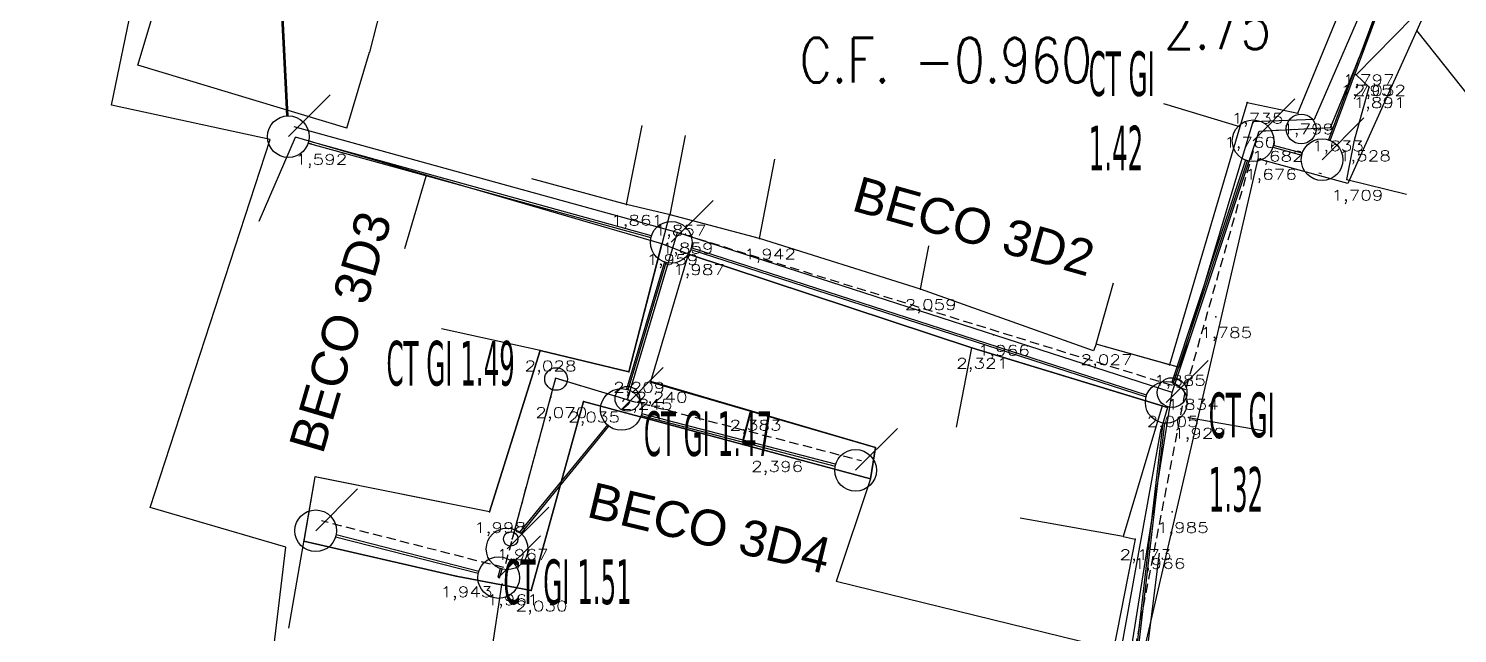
# Model space of a CAD drawing. Extents: x -160 to 364724, y -100 to 7353297.
# Drawn here: x 359186.83 to 359234.85, y 7352726.71 to 7352747.04 of the extents above; entities that cross this region are included whole.
import ezdxf
from ezdxf.enums import TextEntityAlignment as Align

# ---------------------------------------------------------------- set-up
doc = ezdxf.new("R2010")
doc.units = 0
doc.header["$LTSCALE"] = 5
for name, pattern in [('CENTER2', [1.125, 0.75, -0.125, 0.125, -0.125]), ('CONTINUO', [0]), ('DASHDOT2', [12.7, 6.35, -3.175, 0, -3.175]), ('HIDDEN2', [0.1875, 0.125, -0.0625])]:
    doc.linetypes.add(name, pattern=pattern)
for name, color, linetype in [('0-quadras', 6, 'Continuous'), ('ID_TRECHO_PV', 7, 'Continuous'), ('LIN - REDE EXISTENTE SECUNDÁRIA', 2, 'Continuous'), ('LT-COTAS', 7, 'CONTINUO'), ('ortofoto', 7, 'Continuous'), ('P_Eixo', 1, 'CENTER2'), ('PONTOS-AGUA_U', 7, 'Continuous'), ('PS_PONTOS_IDENTIFICACAO_LIN', 7, 'Continuous'), ('PS_PONTOS_IDENTIFICACAO_TXT', 7, 'Continuous'), ('TUBO_PE_80_NTS194_PN_12_5', 7, 'Continuous'), ('ZZ-Carimbo Texto', 7, 'Continuous')]:
    doc.layers.add(name, color=color, linetype=linetype)
doc.layers.add('LT-ALINHAMENTO-PREDIAL', color=4, linetype='DASHDOT2', lineweight=25)
doc.styles.add('1_0250 R200', font='verdana.ttf', dxfattribs={"width": 0.4, "height": 0.4})
doc.styles.add('CARIMBO', font='arial.ttf', dxfattribs={"height": 2})
doc.styles.add('ROMANS', font='ROMANS.shx', dxfattribs={"height": 2})
doc.styles.add('simplex', font='simplex.shx', dxfattribs={"width": 0.8})
doc.styles.get("Standard").update_dxf_attribs({"font": 'arial.ttf'})
picture_1 = doc.add_image_def('image1.tif', size_in_pixel=(14710, 13573))

# ---------------------------------------------------------------- blocks, each defined once
blk = doc.blocks.new('SIMB_PONTO')
at = {"color": 0}
blk.add_point((0, 0), dxfattribs=at)
for tag in ['COTA', 'PONTO', 'DESC']:
    blk.add_attdef(tag, (0, 0), '', height=1)
blk = doc.blocks.new('*U941', base_point=(550.6981, 290.3575))
blk.add_circle((550.6981, 290.3575), 0.14)
blk = doc.blocks.new('*U942', base_point=(550.6981, 290.3575))
blk.add_circle((550.6981, 290.3575), 0.14)
blk = doc.blocks.new('*U944', base_point=(550.6981, 290.3575))
blk.add_circle((550.6981, 290.3575), 0.14)
blk = doc.blocks.new('*U945', base_point=(550.6981, 290.3575))
blk.add_circle((550.6981, 290.3575), 0.14)
blk = doc.blocks.new('*U946', base_point=(550.6981, 290.3575))
blk.add_circle((550.6981, 290.3575), 0.14)
blk = doc.blocks.new('*U947', base_point=(550.6981, 290.3575))
blk.add_circle((550.6981, 290.3575), 0.14)
blk = doc.blocks.new('*U948', base_point=(550.6981, 290.3575))
blk.add_circle((550.6981, 290.3575), 0.14)
blk = doc.blocks.new('*U949', base_point=(550.6981, 290.3575))
blk.add_circle((550.6981, 290.3575), 0.14)
blk = doc.blocks.new('*U950', base_point=(550.6981, 290.3575))
blk.add_circle((550.6981, 290.3575), 0.14)
blk = doc.blocks.new('*U951', base_point=(550.6981, 290.3575))
blk.add_circle((550.6981, 290.3575), 0.14)

msp = doc.modelspace()

# ---------------------------------------------------------------- linework, layer by layer
at = {"layer": 'ID_TRECHO_PV'}
for p, q in [((359195.563, 7352743.409), (359196.97, 7352744.816)), ((359227.985, 7352743.269), (359229.392, 7352744.676)), ((359230.303, 7352742.633), (359231.71, 7352744.041)), ((359208.429, 7352739.859), (359209.836, 7352741.266)), ((359206.755, 7352734.24), (359208.162, 7352735.647)), ((359225.064, 7352734.479), (359226.471, 7352735.887)), ((359214.626, 7352732.195), (359216.033, 7352733.602)), ((359196.482, 7352730.164), (359197.889, 7352731.572)), ((359202.915, 7352729.554), (359204.322, 7352730.961)), ((359202.63, 7352728.592), (359204.037, 7352729.999))]:
    msp.add_line(p, q, dxfattribs=at)
at = {"layer": 'LIN - REDE EXISTENTE SECUNDÁRIA'}
for points in [[(359225.263, 7352734.808), (359228.184, 7352743.597), (359230.586, 7352743.714), (359232.614, 7352748.634), (359210.492, 7352761.652), (359195.684, 7352773.156)], [(359225.263, 7352734.808), (359208.628, 7352740.187), (359195.762, 7352743.738)], [(359208.628, 7352740.187), (359206.954, 7352734.568), (359204.54, 7352735.288), (359203.084, 7352729.89)]]:
    msp.add_lwpolyline(points, dxfattribs=at)
at = {"layer": 'LIN - REDE EXISTENTE SECUNDÁRIA', "flags": 128}
msp.add_lwpolyline([(359223.553, 7352724.036), (359225.263, 7352734.808)], dxfattribs=at)
at = {"layer": 'LIN - REDE EXISTENTE SECUNDÁRIA'}
for centre, radius in [((359229.6, 7352743.666), 0.5), ((359204.559, 7352735.264), 0.38), ((359225.263, 7352734.808), 0.5), ((359206.958, 7352734.6), 0.416), ((359203.035, 7352729.889), 0.244)]:
    msp.add_circle(centre, radius, dxfattribs=at)
at = {"layer": 'LT-ALINHAMENTO-PREDIAL', "color": 8, "flags": 128}
for points, elevation in [([(359227.781, 7352744.551), (359229.487, 7352744.193), (359231.294, 7352748.599), (359224.672, 7352752.326), (359224.791, 7352752.602), (359224.513, 7352752.777), (359222.568, 7352753.712), (359222.627, 7352753.871), (359217.042, 7352757.054), (359212.769, 7352759.422), (359209.518, 7352761.569), (359208.576, 7352762.484), (359205.113, 7352764.889), (359202.951, 7352766.441)], 1.735), ([(359231.14, 7352741.963), (359231.39, 7352743.29), (359231.885, 7352745.075), (359231.444, 7352745.487), (359234.188, 7352748.276), (359234.188, 7352748.276)], 1.709), ([(359197.523, 7352743.699), (359198.291, 7352746.251)], 1.735), ([(359227.781, 7352744.551), (359227.536, 7352743.743), (359225.174, 7352735.741), (359222.708, 7352736.437), (359222.62, 7352736.206), (359216.802, 7352738.287), (359211.398, 7352739.987), (359208.391, 7352740.786), (359206.932, 7352741.123), (359197.531, 7352743.696)], 1.735), ([(359227.536, 7352743.743), (359224.988, 7352744.516)], 1.735), ([(359206.932, 7352741.123), (359207.448, 7352743.785)], 1.735), ([(359194.577, 7352740.571), (359195.806, 7352743.386)], 1.592), ([(359224.934, 7352734.361), (359218.532, 7352736.313), (359209.013, 7352739.462), (359208.118, 7352739.802), (359195.806, 7352743.386)], 2.005), ([(359208.391, 7352740.786), (359208.907, 7352743.448)], 1.735), ([(359211.398, 7352739.987), (359211.914, 7352742.649)], 1.735), ([(359247.836, 7352718.683), (359247.836, 7352718.683), (359239.722, 7352719.394), (359239.758, 7352719.598), (359234.365, 7352720.316), (359234.461, 7352720.764), (359227.961, 7352721.892), (359225.615, 7352722.403), (359225.805, 7352723.862), (359224.17, 7352724.075), (359225.011, 7352730.754), (359225.264, 7352730.791), (359225.818, 7352733.966), (359226.729, 7352737.351), (359228.234, 7352742.668), (359231.14, 7352741.963)], 2.347), ([(359200.188, 7352742.064), (359199.465, 7352739.64)], 2.005), ([(359231.14, 7352741.963), (359233.139, 7352741.477)], 1.709), ([(359216.802, 7352738.287), (359217.318, 7352740.949)], 1.735), ([(359207.006, 7352735.507), (359208.118, 7352739.802)], 1.959), ([(359207.747, 7352735.179), (359209.013, 7352739.462)], 1.987), ([(359222.708, 7352736.437), (359223.291, 7352738.497)], 2.027), ([(359204.023, 7352736.225), (359200.713, 7352736.948)], 1.998), ([(359202.328, 7352730.796), (359204.023, 7352736.225), (359207.006, 7352735.507)], 1.998), ([(359218.016, 7352733.651), (359218.532, 7352736.313)], 2.005), ([(359207.742, 7352735.16), (359215.299, 7352732.959)], 2.24), ([(359215.126, 7352731.91), (359205.485, 7352734.508), (359203.722, 7352728.157), (359201.197, 7352728.636)], 2.396), ([(359224.934, 7352734.361), (359223.619, 7352729.97), (359224.021, 7352729.884), (359223.295, 7352726.17), (359222.414, 7352722.006), (359223.399, 7352721.72), (359222.979, 7352718.998), (359227.491, 7352718.501), (359227.419, 7352717.799), (359234.028, 7352716.544), (359234.081, 7352717.119), (359238.599, 7352715.957), (359240.612, 7352715.698), (359241.923, 7352715.407), (359246.878, 7352714.674), (359253.071, 7352714.116), (359258.684, 7352713.135), (359263.192, 7352712.751), (359263.202, 7352711.883), (359272.382, 7352711.113)], 2.005), ([(359225.818, 7352733.966), (359228.309, 7352733.532)], 2.347), ([(359215.299, 7352732.959), (359215.126, 7352731.91)], 2.24), ([(359202.328, 7352730.796), (359196.467, 7352731.974)], 1.998), ([(359215.126, 7352731.91), (359213.971, 7352728.463)], 2.24), ([(359223.619, 7352729.97), (359220.153, 7352730.59)], 2.005), ([(359201.197, 7352728.636), (359196.081, 7352729.82)], 1.943), ([(359202.724, 7352728.346), (359202.376, 7352726.038)], 2.396), ([(359223.295, 7352726.17), (359213.971, 7352728.463)], 2.005)]:
    msp.add_lwpolyline(points, dxfattribs=dict(at, elevation=elevation))
at = {"layer": 'LT-ALINHAMENTO-PREDIAL', "color": 8, "ltscale": 3, "flags": 128}
msp.add_lwpolyline([(359198.516, 7352754.706), (359199.761, 7352754.07), (359199.326, 7352753.22), (359199.957, 7352752.743), (359198.291, 7352746.251)], dxfattribs=at)
at = {"layer": 'LT-ALINHAMENTO-PREDIAL', "color": 8, "ltscale": 3, "elevation": 1.735, "flags": 128}
msp.add_lwpolyline([(359197.523, 7352743.699), (359190.505, 7352745.81), (359191.876, 7352750.368)], dxfattribs=at)
at = {"layer": 'LT-ALINHAMENTO-PREDIAL', "color": 8, "flags": 128}
msp.add_lwpolyline([(359196.456, 7352731.976), (359195.573, 7352726.895)], dxfattribs=at)
at = {"layer": 'PS_PONTOS_IDENTIFICACAO_LIN', "linetype": 'Continuous'}
msp.add_lwpolyline([(359233.473, 7352746.975), (359235.635, 7352744.256), (359249.468, 7352744.256)], dxfattribs=at)
at = {"layer": 'TUBO_PE_80_NTS194_PN_12_5', "linetype": 'Continuous'}
for points in [[(359194.981, 7352755.008), (359194.949, 7352755.007), (359195.497, 7352744.106), (359195.528, 7352744.108), (359195.559, 7352744.109), (359195.012, 7352755.01)], [(359232.171, 7352747.649), (359232.141, 7352747.66), (359230.518, 7352743.3), (359230.547, 7352743.289), (359230.577, 7352743.278), (359232.2, 7352747.639)], [(359229.628, 7352742.818), (359229.636, 7352742.849), (359228.668, 7352743.114), (359228.66, 7352743.084), (359228.652, 7352743.053), (359229.62, 7352742.788)], [(359227.765, 7352742.605), (359227.735, 7352742.615), (359225.255, 7352735.153), (359225.285, 7352735.143), (359225.315, 7352735.133), (359227.794, 7352742.595)], [(359208.229, 7352739.188), (359208.199, 7352739.197), (359206.925, 7352734.919), (359206.955, 7352734.91), (359206.985, 7352734.901), (359208.259, 7352739.179)], [(359224.983, 7352733.785), (359224.952, 7352733.788), (359223.832, 7352724.194), (359223.863, 7352724.19), (359223.895, 7352724.187), (359225.014, 7352733.781)], [(359201.952, 7352728.765), (359201.96, 7352728.796), (359197.167, 7352730.022), (359197.159, 7352729.991), (359197.152, 7352729.961), (359201.944, 7352728.735)], [(359202.716, 7352728.883), (359202.686, 7352728.892), (359202.6, 7352728.601), (359202.63, 7352728.592), (359202.66, 7352728.583), (359202.747, 7352728.874)]]:
    msp.add_lwpolyline(points, close=True, dxfattribs=at)

# ---------------------------------------------------------------- block references
at = {"layer": 'LT-COTAS'}
ref = msp.add_blockref('SIMB_PONTO', (359231.516, 7352745.843, 1.797), dxfattribs=at)
ref.add_attrib('COTA', '1,797', dxfattribs={"layer": '0', "color": 8, "height": 0.35, "style": 'simplex', "width": 1.3125, "flags": 8}).set_placement((359230.991, 7352745.143), (359232.741, 7352745.143), align=Align.FIT)
for p in [(359231.516, 7352745.843, 1.797), (359231.444, 7352745.487, 1.795), (359231.898, 7352745.485, 2.032), (359231.885, 7352745.075, 1.891), (359227.781, 7352744.551, 1.735), (359229.487, 7352744.193, 1.799), (359227.536, 7352743.743, 1.76), (359228.461, 7352743.274, 1.682), (359230.484, 7352743.623, 1.633), (359231.39, 7352743.29, 1.528), (359196.32, 7352743.167, 1.592), (359228.234, 7352742.668, 1.676), (359231.14, 7352741.963, 1.709), (359206.932, 7352741.123, 1.861), (359208.391, 7352740.786, 1.857), (359208.628, 7352740.187, 1.859), (359211.398, 7352739.987, 1.942), (359208.118, 7352739.802, 1.959), (359209.013, 7352739.462, 1.987), (359226.729, 7352737.351, 1.785), (359219.256, 7352736.752, 1.966), (359204.023, 7352736.225, 2.028), (359218.532, 7352736.313, 2.321), (359222.708, 7352736.437, 2.027), (359225.174, 7352735.741, 1.885), (359207.006, 7352735.507, 2.209), (359207.754, 7352735.172, 2.24), (359204.387, 7352734.658, 2.07), (359207.25, 7352734.935, 2.245), (359225.608, 7352734.934, 1.834), (359205.485, 7352734.508, 2.035), (359210.914, 7352734.236, 2.383), (359224.934, 7352734.361, 2.005), (359225.818, 7352733.966, 1.92), (359211.639, 7352732.85, 2.396), (359202.328, 7352730.796, 1.998), (359225.27, 7352730.797, 1.985), (359203.084, 7352729.89, 1.967), (359224.021, 7352729.884, 2.173), (359224.486, 7352729.587, 1.966), (359201.197, 7352728.636, 1.943), (359202.746, 7352728.368, 1.961), (359203.722, 7352728.157, 2.03)]:
    msp.add_blockref('SIMB_PONTO', p, dxfattribs=at)
ref = msp.add_blockref('SIMB_PONTO', (359231.444, 7352745.487, 1.795), dxfattribs=at)
ref.add_attrib('COTA', '1,795', dxfattribs={"layer": '0', "color": 8, "height": 0.35, "style": 'simplex', "width": 1.3125, "flags": 8}).set_placement((359230.919, 7352744.787), (359232.669, 7352744.787), align=Align.FIT)
ref = msp.add_blockref('SIMB_PONTO', (359231.898, 7352745.485, 2.032), dxfattribs=at)
ref.add_attrib('COTA', '2,032', dxfattribs={"layer": '0', "color": 8, "height": 0.35, "style": 'simplex', "width": 1.25, "flags": 8}).set_placement((359231.373, 7352744.785), (359233.123, 7352744.785), align=Align.FIT)
ref = msp.add_blockref('SIMB_PONTO', (359231.885, 7352745.075, 1.891), dxfattribs=at)
ref.add_attrib('COTA', '1,891', dxfattribs={"layer": '0', "color": 8, "height": 0.35, "style": 'simplex', "width": 1.478873, "flags": 8}).set_placement((359231.36, 7352744.375), (359233.11, 7352744.375), align=Align.FIT)
ref = msp.add_blockref('SIMB_PONTO', (359227.781, 7352744.551, 1.735), dxfattribs=at)
ref.add_attrib('COTA', '1,735', dxfattribs={"layer": '0', "color": 8, "height": 0.35, "style": 'simplex', "width": 1.3125, "flags": 8}).set_placement((359227.256, 7352743.851), (359229.006, 7352743.851), align=Align.FIT)
ref = msp.add_blockref('SIMB_PONTO', (359229.487, 7352744.193, 1.799), dxfattribs=at)
ref.add_attrib('COTA', '1,799', dxfattribs={"layer": '0', "color": 8, "height": 0.35, "style": 'simplex', "width": 1.329114, "flags": 8}).set_placement((359228.962, 7352743.493), (359230.712, 7352743.493), align=Align.FIT)
ref = msp.add_blockref('SIMB_PONTO', (359227.536, 7352743.743, 1.76), dxfattribs=at)
ref.add_attrib('COTA', '1,760', dxfattribs={"layer": '0', "color": 8, "height": 0.35, "style": 'simplex', "width": 1.3125, "flags": 8}).set_placement((359227.011, 7352743.043), (359228.761, 7352743.043), align=Align.FIT)
ref = msp.add_blockref('SIMB_PONTO', (359228.461, 7352743.274, 1.682), dxfattribs=at)
ref.add_attrib('COTA', '1,682', dxfattribs={"layer": '0', "color": 8, "height": 0.35, "style": 'simplex', "width": 1.3125, "flags": 8}).set_placement((359227.936, 7352742.574), (359229.686, 7352742.574), align=Align.FIT)
ref = msp.add_blockref('SIMB_PONTO', (359230.484, 7352743.623, 1.633), dxfattribs=at)
ref.add_attrib('COTA', '1,633', dxfattribs={"layer": '0', "color": 8, "height": 0.35, "style": 'simplex', "width": 1.3125, "flags": 8}).set_placement((359229.959, 7352742.923), (359231.709, 7352742.923), align=Align.FIT)
ref = msp.add_blockref('SIMB_PONTO', (359231.39, 7352743.29, 1.528), dxfattribs=at)
ref.add_attrib('COTA', '1,528', dxfattribs={"layer": '0', "color": 8, "height": 0.35, "style": 'simplex', "width": 1.3125, "flags": 8}).set_placement((359230.865, 7352742.59), (359232.615, 7352742.59), align=Align.FIT)
ref = msp.add_blockref('SIMB_PONTO', (359196.32, 7352743.167, 1.592), dxfattribs=at)
ref.add_attrib('COTA', '1,592', dxfattribs={"layer": '0', "color": 8, "height": 0.35, "style": 'simplex', "width": 1.3125, "flags": 8}).set_placement((359195.795, 7352742.467), (359197.545, 7352742.467), align=Align.FIT)
ref = msp.add_blockref('SIMB_PONTO', (359228.234, 7352742.668, 1.676), dxfattribs=at)
ref.add_attrib('COTA', '1,676', dxfattribs={"layer": '0', "color": 8, "height": 0.35, "style": 'simplex', "width": 1.329114, "flags": 8}).set_placement((359227.709, 7352741.968), (359229.459, 7352741.968), align=Align.FIT)
ref = msp.add_blockref('SIMB_PONTO', (359231.14, 7352741.963, 1.709), dxfattribs=at)
ref.add_attrib('COTA', '1,709', dxfattribs={"layer": '0', "color": 8, "height": 0.35, "style": 'simplex', "width": 1.329114, "flags": 8}).set_placement((359230.615, 7352741.263), (359232.365, 7352741.263), align=Align.FIT)
ref = msp.add_blockref('SIMB_PONTO', (359206.932, 7352741.123, 1.861), dxfattribs=at)
ref.add_attrib('COTA', '1,861', dxfattribs={"layer": '0', "color": 8, "height": 0.35, "style": 'simplex', "width": 1.478873, "flags": 8}).set_placement((359206.407, 7352740.423), (359208.157, 7352740.423), align=Align.FIT)
ref = msp.add_blockref('SIMB_PONTO', (359208.391, 7352740.786, 1.857), dxfattribs=at)
ref.add_attrib('COTA', '1,857', dxfattribs={"layer": '0', "color": 8, "height": 0.35, "style": 'simplex', "width": 1.3125, "flags": 8}).set_placement((359207.866, 7352740.086), (359209.616, 7352740.086), align=Align.FIT)
ref = msp.add_blockref('SIMB_PONTO', (359208.628, 7352740.187, 1.859), dxfattribs=at)
ref.add_attrib('COTA', '1,859', dxfattribs={"layer": '0', "color": 8, "height": 0.35, "style": 'simplex', "width": 1.329114, "flags": 8}).set_placement((359208.103, 7352739.487), (359209.853, 7352739.487), align=Align.FIT)
ref = msp.add_blockref('SIMB_PONTO', (359211.398, 7352739.987, 1.942), dxfattribs=at)
ref.add_attrib('COTA', '1,942', dxfattribs={"layer": '0', "color": 8, "height": 0.35, "style": 'simplex', "width": 1.3125, "flags": 8}).set_placement((359210.873, 7352739.287), (359212.623, 7352739.287), align=Align.FIT)
ref = msp.add_blockref('SIMB_PONTO', (359208.118, 7352739.802, 1.959), dxfattribs=at)
ref.add_attrib('COTA', '1,959', dxfattribs={"layer": '0', "color": 8, "height": 0.35, "style": 'simplex', "width": 1.329114, "flags": 8}).set_placement((359207.593, 7352739.102), (359209.343, 7352739.102), align=Align.FIT)
ref = msp.add_blockref('SIMB_PONTO', (359209.013, 7352739.462, 1.987), dxfattribs=at)
ref.add_attrib('COTA', '1,987', dxfattribs={"layer": '0', "color": 8, "height": 0.35, "style": 'simplex', "width": 1.3125, "flags": 8}).set_placement((359208.488, 7352738.762), (359210.238, 7352738.762), align=Align.FIT)
ref = msp.add_blockref('SIMB_PONTO', (359226.729, 7352737.351, 1.785), dxfattribs=at)
ref.add_attrib('COTA', '1,785', dxfattribs={"layer": '0', "color": 8, "height": 0.35, "style": 'simplex', "width": 1.3125, "flags": 8}).set_placement((359226.204, 7352736.651), (359227.954, 7352736.651), align=Align.FIT)
ref = msp.add_blockref('SIMB_PONTO', (359219.256, 7352736.752, 1.966), dxfattribs=at)
ref.add_attrib('COTA', '1,966', dxfattribs={"layer": '0', "color": 8, "height": 0.35, "style": 'simplex', "width": 1.329114, "flags": 8}).set_placement((359218.731, 7352736.052), (359220.481, 7352736.052), align=Align.FIT)
ref = msp.add_blockref('SIMB_PONTO', (359204.023, 7352736.225, 2.028), dxfattribs=at)
ref.add_attrib('COTA', '2,028', dxfattribs={"layer": '0', "color": 8, "height": 0.35, "style": 'simplex', "width": 1.25, "flags": 8}).set_placement((359203.498, 7352735.525), (359205.248, 7352735.525), align=Align.FIT)
ref = msp.add_blockref('SIMB_PONTO', (359218.532, 7352736.313, 2.321), dxfattribs=at)
ref.add_attrib('COTA', '2,321', dxfattribs={"layer": '0', "color": 8, "height": 0.35, "style": 'simplex', "width": 1.4, "flags": 8}).set_placement((359218.007, 7352735.613), (359219.757, 7352735.613), align=Align.FIT)
ref = msp.add_blockref('SIMB_PONTO', (359222.708, 7352736.437, 2.027), dxfattribs=at)
ref.add_attrib('COTA', '2,027', dxfattribs={"layer": '0', "color": 8, "height": 0.35, "style": 'simplex', "width": 1.25, "flags": 8}).set_placement((359222.183, 7352735.737), (359223.933, 7352735.737), align=Align.FIT)
ref = msp.add_blockref('SIMB_PONTO', (359225.174, 7352735.741, 1.885), dxfattribs=at)
ref.add_attrib('COTA', '1,885', dxfattribs={"layer": '0', "color": 8, "height": 0.35, "style": 'simplex', "width": 1.3125, "flags": 8}).set_placement((359224.649, 7352735.041), (359226.399, 7352735.041), align=Align.FIT)
ref = msp.add_blockref('SIMB_PONTO', (359207.006, 7352735.507, 2.209), dxfattribs=at)
ref.add_attrib('COTA', '2,209', dxfattribs={"layer": '0', "color": 8, "height": 0.35, "style": 'simplex', "width": 1.26506, "flags": 8}).set_placement((359206.481, 7352734.807), (359208.231, 7352734.807), align=Align.FIT)
ref = msp.add_blockref('SIMB_PONTO', (359207.754, 7352735.172, 2.24), dxfattribs=at)
ref.add_attrib('COTA', '2,240', dxfattribs={"layer": '0', "color": 8, "height": 0.35, "style": 'simplex', "width": 1.25, "flags": 8}).set_placement((359207.229, 7352734.472), (359208.979, 7352734.472), align=Align.FIT)
ref = msp.add_blockref('SIMB_PONTO', (359204.387, 7352734.658, 2.07), dxfattribs=at)
ref.add_attrib('COTA', '2,070', dxfattribs={"layer": '0', "color": 8, "height": 0.35, "style": 'simplex', "width": 1.25, "flags": 8}).set_placement((359203.862, 7352733.958), (359205.612, 7352733.958), align=Align.FIT)
ref = msp.add_blockref('SIMB_PONTO', (359207.25, 7352734.935, 2.245), dxfattribs=at)
ref.add_attrib('COTA', '2,245', dxfattribs={"layer": '0', "color": 8, "height": 0.35, "style": 'simplex', "width": 1.25, "flags": 8}).set_placement((359206.725, 7352734.235), (359208.475, 7352734.235), align=Align.FIT)
ref = msp.add_blockref('SIMB_PONTO', (359225.608, 7352734.934, 1.834), dxfattribs=at)
ref.add_attrib('COTA', '1,834', dxfattribs={"layer": '0', "color": 8, "height": 0.35, "style": 'simplex', "width": 1.296296, "flags": 8}).set_placement((359225.083, 7352734.234), (359226.833, 7352734.234), align=Align.FIT)
ref = msp.add_blockref('SIMB_PONTO', (359205.485, 7352734.508, 2.035), dxfattribs=at)
ref.add_attrib('COTA', '2,035', dxfattribs={"layer": '0', "color": 8, "height": 0.35, "style": 'simplex', "width": 1.25, "flags": 8}).set_placement((359204.96, 7352733.808), (359206.71, 7352733.808), align=Align.FIT)
ref = msp.add_blockref('SIMB_PONTO', (359210.914, 7352734.236, 2.383), dxfattribs=at)
ref.add_attrib('COTA', '2,383', dxfattribs={"layer": '0', "color": 8, "height": 0.35, "style": 'simplex', "width": 1.25, "flags": 8}).set_placement((359210.389, 7352733.536), (359212.139, 7352733.536), align=Align.FIT)
ref = msp.add_blockref('SIMB_PONTO', (359224.934, 7352734.361, 2.005), dxfattribs=at)
ref.add_attrib('COTA', '2,005', dxfattribs={"layer": '0', "color": 8, "height": 0.35, "style": 'simplex', "width": 1.25, "flags": 8}).set_placement((359224.409, 7352733.661), (359226.159, 7352733.661), align=Align.FIT)
ref = msp.add_blockref('SIMB_PONTO', (359225.818, 7352733.966, 1.92), dxfattribs=at)
ref.add_attrib('COTA', '1,920', dxfattribs={"layer": '0', "color": 8, "height": 0.35, "style": 'simplex', "width": 1.3125, "flags": 8}).set_placement((359225.293, 7352733.266), (359227.043, 7352733.266), align=Align.FIT)
ref = msp.add_blockref('SIMB_PONTO', (359202.328, 7352730.796, 1.998), dxfattribs=at)
ref.add_attrib('COTA', '1,998', dxfattribs={"layer": '0', "color": 8, "height": 0.35, "style": 'simplex', "width": 1.3125, "flags": 8}).set_placement((359201.803, 7352730.096), (359203.553, 7352730.096), align=Align.FIT)
ref = msp.add_blockref('SIMB_PONTO', (359225.27, 7352730.797, 1.985), dxfattribs=at)
ref.add_attrib('COTA', '1,985', dxfattribs={"layer": '0', "color": 8, "height": 0.35, "style": 'simplex', "width": 1.3125, "flags": 8}).set_placement((359224.745, 7352730.097), (359226.495, 7352730.097), align=Align.FIT)
ref = msp.add_blockref('SIMB_PONTO', (359203.084, 7352729.89, 1.967), dxfattribs=at)
ref.add_attrib('COTA', '1,967', dxfattribs={"layer": '0', "color": 8, "height": 0.35, "style": 'simplex', "width": 1.3125, "flags": 8}).set_placement((359202.559, 7352729.19), (359204.309, 7352729.19), align=Align.FIT)
ref = msp.add_blockref('SIMB_PONTO', (359224.021, 7352729.884, 2.173), dxfattribs=at)
ref.add_attrib('COTA', '2,173', dxfattribs={"layer": '0', "color": 8, "height": 0.35, "style": 'simplex', "width": 1.3125, "flags": 8}).set_placement((359223.496, 7352729.184), (359225.246, 7352729.184), align=Align.FIT)
ref = msp.add_blockref('SIMB_PONTO', (359224.486, 7352729.587, 1.966), dxfattribs=at)
ref.add_attrib('COTA', '1,966', dxfattribs={"layer": '0', "color": 8, "height": 0.35, "style": 'simplex', "width": 1.329114, "flags": 8}).set_placement((359223.961, 7352728.887), (359225.711, 7352728.887), align=Align.FIT)
ref = msp.add_blockref('SIMB_PONTO', (359201.197, 7352728.636, 1.943), dxfattribs=at)
ref.add_attrib('COTA', '1,943', dxfattribs={"layer": '0', "color": 8, "height": 0.35, "style": 'simplex', "width": 1.3125, "flags": 8}).set_placement((359200.672, 7352727.936), (359202.422, 7352727.936), align=Align.FIT)
ref = msp.add_blockref('SIMB_PONTO', (359202.746, 7352728.368, 1.961), dxfattribs=at)
ref.add_attrib('COTA', '1,961', dxfattribs={"layer": '0', "color": 8, "height": 0.35, "style": 'simplex', "width": 1.478873, "flags": 8}).set_placement((359202.221, 7352727.668), (359203.971, 7352727.668), align=Align.FIT)
ref = msp.add_blockref('SIMB_PONTO', (359203.722, 7352728.157, 2.03), dxfattribs=at)
ref.add_attrib('COTA', '2,030', dxfattribs={"layer": '0', "color": 8, "height": 0.35, "style": 'simplex', "width": 1.25, "flags": 8}).set_placement((359203.197, 7352727.457), (359204.947, 7352727.457), align=Align.FIT)
at = {"layer": 'PONTOS-AGUA_U', "xscale": 5, "yscale": 5, "zscale": 5}
for name, p in [('*U944', (359195.563, 7352743.409)), ('*U942', (359227.985, 7352743.269)), ('*U941', (359230.303, 7352742.633)), ('*U945', (359208.429, 7352739.859)), ('*U951', (359225.064, 7352734.479)), ('*U946', (359206.755, 7352734.24)), ('*U949', (359196.482, 7352730.164)), ('*U948', (359202.915, 7352729.554)), ('*U947', (359202.63, 7352728.592))]:
    msp.add_blockref(name, p, dxfattribs=at)

# ---------------------------------------------------------------- texts
at = {"layer": 'LIN - REDE EXISTENTE SECUNDÁRIA', "char_height": 1.5, "width": 2.69755, "attachment_point": 1, "style": '1_0250 R200'}
for s, insert in [('CT GI 1.42', (359222.46, 7352746.276)), ('CT GI 1.32', (359226.493, 7352734.808))]:
    msp.add_mtext(s, dxfattribs=dict(at, insert=insert))
at = {"layer": 'LIN - REDE EXISTENTE SECUNDÁRIA', "char_height": 1.5, "attachment_point": 1, "style": '1_0250 R200'}
for s, width, gutter_width, insert in [('CT GI 1.49', 5.02242, 2, (359198.859, 7352736.545)), ('CT GI 1.47', 5.4842, 2, (359207.509, 7352734.179)), ('CT GI 1.51', 4.43463, 2.727, (359202.789, 7352729.199))]:
    msp.add_mtext_dynamic_manual_height_columns(s, width=width, gutter_width=gutter_width, heights=[0], dxfattribs=dict(at, insert=insert))
at = {"layer": 'PS_PONTOS_IDENTIFICACAO_TXT', "style": 'ROMANS', "width": 0.8}
for s, p in [('2.75', (359224.99, 7352746.349)), ('C.F. -0.960', (359212.747, 7352745.224))]:
    msp.add_text(s, height=1.5, dxfattribs=at).set_placement(p)

# ---------------------------------------------------------------- next in the draw order: wipeouts: each hides what was drawn before it
at = {"linetype": 'Continuous', "ltscale": 4}
for points in [[(359214.044, 7352740.597), (359222.422, 7352738.248), (359222.984, 7352740.253), (359214.606, 7352742.602)], [(359197.058, 7352732.291), (359199.572, 7352740.863), (359197.573, 7352741.449), (359195.059, 7352732.877)], [(359205.153, 7352730.282), (359213.615, 7352728.254), (359214.101, 7352730.279), (359205.639, 7352732.308)]]:
    msp.add_wipeout(points, dxfattribs=at).dxf.layer = 'ZZ-Carimbo Texto'

# ---------------------------------------------------------------- next in the draw order: wipeouts: each hides what was drawn before it
for points in [[(359214.044, 7352740.597), (359222.422, 7352738.248), (359222.984, 7352740.253), (359214.606, 7352742.602)], [(359197.058, 7352732.291), (359199.572, 7352740.863), (359197.573, 7352741.449), (359195.059, 7352732.877)], [(359205.153, 7352730.282), (359213.615, 7352728.254), (359214.101, 7352730.279), (359205.639, 7352732.308)]]:
    msp.add_wipeout(points, dxfattribs=at).dxf.layer = 'ZZ-Carimbo Texto'

# ---------------------------------------------------------------- next in the draw order: linework, layer by layer
at = {"layer": '0-quadras', "color": 5, "lineweight": 30, "ltscale": 0.3}
msp.add_lwpolyline([(359256.58, 7352757.24), (359238.726, 7352768.343), (359236.997, 7352765.233), (359228.087, 7352770.379), (359224.388, 7352765.295), (359214.183, 7352771.489), (359208.665, 7352764.216), (359234.097, 7352748.336), (359231.168, 7352741.834), (359228.147, 7352742.666), (359223.799, 7352723.913), (359223.935, 7352722.251), (359236.923, 7352718.896), (359272.371, 7352716.36), (359273.833, 7352731.47), (359276.03, 7352748.378)], close=True, dxfattribs=at)
for points in [[(359193.564, 7352713.594), (359195.482, 7352729.616), (359190.919, 7352730.941), (359194.956, 7352743.318), (359189.623, 7352744.465), (359191.074, 7352751.518)], [(359232.04, 7352748.611), (359230.032, 7352743.989), (359227.981, 7352743.905), (359225.509, 7352735.646), (359222.708, 7352736.437), (359222.62, 7352736.206), (359216.802, 7352738.287), (359211.398, 7352739.987), (359208.391, 7352740.786), (359208.374, 7352740.79), (359207.006, 7352735.507), (359204.023, 7352736.225), (359202.328, 7352730.796), (359196.456, 7352731.976), (359196.081, 7352729.82), (359201.197, 7352728.636), (359203.722, 7352728.157), (359205.485, 7352734.508), (359215.126, 7352731.91), (359215.299, 7352732.959), (359207.747, 7352735.179), (359209.013, 7352739.462), (359218.532, 7352736.313), (359225.109, 7352734.308), (359224.857, 7352733.467), (359222.726, 7352721.624)]]:
    msp.add_lwpolyline(points, dxfattribs=at)
at = {"layer": 'P_Eixo', "color": 1, "linetype": 'HIDDEN2', "ltscale": 0.5}
msp.add_line((359225.721, 7352734.903, 2.195), (359208.628, 7352740.187), dxfattribs=at)
at = {"layer": 'P_Eixo', "color": 1, "linetype": 'HIDDEN2', "ltscale": 0.5, "elevation": 2.195, "flags": 128}
msp.add_lwpolyline([(359277.925, 7352713.464), (359249.063, 7352716.364), (359223.58, 7352720.225), (359223.153, 7352721.746), (359225.721, 7352734.903), (359228.184, 7352743.597), (359230.586, 7352743.714), (359232.614, 7352748.634), (359207.086, 7352764.298)], dxfattribs=at)
at = {"layer": 'P_Eixo', "color": 1, "linetype": 'HIDDEN2', "ltscale": 0.5, "flags": 128}
for points in [[(359208.628, 7352740.187), (359206.954, 7352734.568), (359204.54, 7352735.288), (359203.084, 7352729.89), (359202.829, 7352728.92), (359196.681, 7352730.493)], [(359206.954, 7352734.568), (359214.825, 7352732.523)]]:
    msp.add_lwpolyline(points, dxfattribs=at)

# ---------------------------------------------------------------- next in the draw order: block references
at = {"layer": 'LT-COTAS'}
ref = msp.add_blockref('SIMB_PONTO', (359216.802, 7352738.287, 2.059), dxfattribs=at)
ref.add_attrib('COTA', '2,059', dxfattribs={"layer": '0', "color": 8, "height": 0.35, "style": 'simplex', "width": 1.26506, "flags": 8}).set_placement((359216.277, 7352737.587), (359218.027, 7352737.587), align=Align.FIT)
msp.add_blockref('SIMB_PONTO', (359216.802, 7352738.287, 2.059), dxfattribs=at)
ref = msp.add_blockref('SIMB_PONTO', (359211.639, 7352732.85, 2.396), dxfattribs=at)
ref.add_attrib('COTA', '2,396', dxfattribs={"layer": '0', "color": 8, "height": 0.35, "style": 'simplex', "width": 1.26506, "flags": 8}).set_placement((359211.114, 7352732.15), (359212.864, 7352732.15), align=Align.FIT)
at = {"layer": 'PONTOS-AGUA_U', "xscale": 5, "yscale": 5, "zscale": 5}
msp.add_blockref('*U950', (359214.626, 7352732.195), dxfattribs=at)

# ---------------------------------------------------------------- next in the draw order: texts
at = {"layer": 'ZZ-Carimbo Texto', "linetype": 'Continuous', "ltscale": 4, "style": 'CARIMBO'}
for s, rotation, p in [('BECO 3D2', 344.3386, (359218.603, 7352740.4)), ('BECO 3D3', 73.6554, (359197.309, 7352736.847)), ('BECO 3D4', 346.5194, (359209.717, 7352730.259))]:
    msp.add_text(s, height=1.2, rotation=rotation, dxfattribs=at).set_placement(p, align=Align.MIDDLE_CENTER)

# ---------------------------------------------------------------- next in the draw order: pictures from other files: only their frames are drawn
image = msp.add_image(picture_1, insert=(359073.892, 7352258.636), size_in_units=(734.398, 677.634), dxfattribs=dict(fade=70))
image.dxf.flags = 14
at = {"layer": 'ortofoto'}
image = msp.add_image(picture_1, insert=(359073.892, 7352258.636), size_in_units=(734.398, 677.634), dxfattribs=dict(at, fade=29))
image.dxf.flags = 14

# ---------------------------------------------------------------- next in the draw order: wipeouts: each hides what was drawn before it
at = {"linetype": 'Continuous', "ltscale": 4}
for points in [[(359214.044, 7352740.597), (359222.422, 7352738.248), (359222.984, 7352740.253), (359214.606, 7352742.602)], [(359197.058, 7352732.291), (359199.572, 7352740.863), (359197.573, 7352741.449), (359195.059, 7352732.877)], [(359205.153, 7352730.282), (359213.615, 7352728.254), (359214.101, 7352730.279), (359205.639, 7352732.308)]]:
    msp.add_wipeout(points, dxfattribs=at).dxf.layer = 'ZZ-Carimbo Texto'

# ---------------------------------------------------------------- next in the draw order: wipeouts: each hides what was drawn before it
for points in [[(359214.044, 7352740.597), (359222.422, 7352738.248), (359222.984, 7352740.253), (359214.606, 7352742.602)], [(359197.058, 7352732.291), (359199.572, 7352740.863), (359197.573, 7352741.449), (359195.059, 7352732.877)], [(359205.153, 7352730.282), (359213.615, 7352728.254), (359214.101, 7352730.279), (359205.639, 7352732.308)]]:
    msp.add_wipeout(points, dxfattribs=at).dxf.layer = 'ZZ-Carimbo Texto'

# ---------------------------------------------------------------- next in the draw order: linework, layer by layer
at = {"layer": 'TUBO_PE_80_NTS194_PN_12_5', "linetype": 'Continuous'}
for points in [[(359196.238, 7352743.223), (359196.229, 7352743.193), (359207.746, 7352740.014), (359207.754, 7352740.045), (359207.763, 7352740.075), (359196.246, 7352743.253)], [(359209.094, 7352739.643), (359209.085, 7352739.613), (359224.389, 7352734.665), (359224.399, 7352734.695), (359224.408, 7352734.725), (359209.104, 7352739.673)], [(359207.432, 7352734.064), (359207.424, 7352734.033), (359213.941, 7352732.34), (359213.949, 7352732.371), (359213.956, 7352732.401), (359207.44, 7352734.094)], [(359206.312, 7352733.699), (359206.287, 7352733.719), (359203.334, 7352730.115), (359203.359, 7352730.095), (359203.383, 7352730.075), (359206.336, 7352733.679)]]:
    msp.add_lwpolyline(points, close=True, dxfattribs=at)

# ---------------------------------------------------------------- next in the draw order: texts
at = {"layer": 'ZZ-Carimbo Texto', "linetype": 'Continuous', "ltscale": 4, "style": 'CARIMBO'}
for s, rotation, p in [('BECO 3D2', 344.3386, (359218.603, 7352740.4)), ('BECO 3D3', 73.6554, (359197.309, 7352736.847)), ('BECO 3D4', 346.5194, (359209.717, 7352730.259))]:
    msp.add_text(s, height=1.2, rotation=rotation, dxfattribs=at).set_placement(p, align=Align.MIDDLE_CENTER)

doc.saveas('drawing.dxf')
